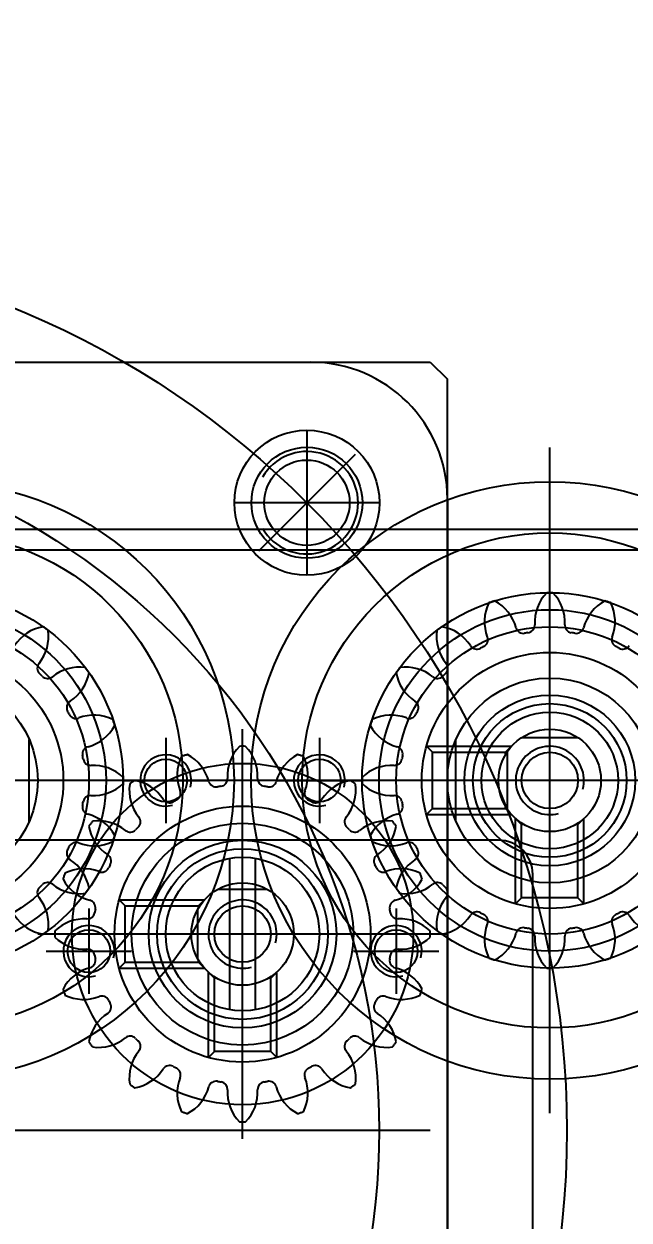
# Model space of a CAD drawing. Header units: inches. Extents: x 0 to 77285, y -118 to 40065.
# Drawn here: x 16948.8 to 16984.3, y 25655.3 to 25725.4 of the extents above; entities that cross this region are included whole.
import ezdxf

# ---------------------------------------------------------------- set-up
doc = ezdxf.new("R2010")
doc.units = ezdxf.units.IN
doc.header["$LTSCALE"] = 5
doc.header["$MEASUREMENT"] = 0
doc.layers.add('A', color=8, linetype='Continuous')
doc.styles.add('SCI', font='')
doc.styles.get('SCI').set_extended_font_data('Gulim')
doc.dimstyles.new('SCH', dxfattribs={"dimtxt": 2.5, "dimasz": 2, "dimexe": 1.25, "dimexo": 0.625, "dimtad": 1, "dimdec": 8, "dimtxsty": 'SCI', "dimcen": 2.5, "dimclrd": 4, "dimclre": 4, "dimclrt": 7, "dimadec": 8, "dimazin": 2, "dimtfac": 1, "dimtdec": 8, "dimtmove": 0, "dimatfit": 3, "dimfxl": 1, "dimarcsym": 0})

# ---------------------------------------------------------------- blocks, each defined once
blk = doc.blocks.new('A$Cc399747e')
for p, q in [((309.797, 660), (309.797, 572)), ((309.797, 586), (309.797, 653)), ((310.797, 616), (398.797, 616)), ((321.797, 616.5), (321.797, 592.5)), ((303.797, 615), (303.797, 576)), ((319.797, 611.729), (319.797, 606.736)), ((319.797, 611.729), (320.147, 611.379)), ((320.147, 611.379), (323.447, 611.379)), ((320.147, 611.379), (320.147, 607.086)), ((323.797, 611.729), (323.447, 611.379)), ((323.447, 611.379), (323.447, 607.086)), ((323.797, 611.729), (323.797, 606.736)), ((321.797, 610), (321.797, 599)), ((321.047, 608.937), (321.047, 600.063)), ((322.547, 608.937), (322.547, 600.063)), ((303.797, 607.5), (303.797, 583.5)), ((320.147, 607.086), (319.797, 606.736)), ((320.147, 607.086), (320.277, 607.086)), ((323.318, 607.086), (323.447, 607.086)), ((323.447, 607.086), (323.797, 606.736)), ((329.026, 606.5), (324.033, 606.5)), ((324.383, 606.15), (324.033, 606.5)), ((329.026, 606.5), (328.676, 606.15)), ((324.383, 606.15), (324.383, 606.021)), ((328.676, 606.15), (324.383, 606.15)), ((324.438, 603.077), (324.438, 605.923)), ((328.676, 606.15), (328.676, 602.85)), ((309.797, 604.5), (333.797, 604.5)), ((316.297, 604.5), (327.297, 604.5)), ((301.797, 602.729), (301.797, 597.736)), ((301.797, 602.729), (302.147, 602.379)), ((305.797, 602.729), (305.447, 602.379)), ((305.797, 602.729), (305.797, 597.736)), ((324.383, 602.85), (324.033, 602.5)), ((324.383, 602.979), (324.383, 602.85)), ((328.676, 602.85), (324.383, 602.85)), ((329.026, 602.5), (328.676, 602.85)), ((302.147, 602.379), (305.447, 602.379)), ((302.147, 602.379), (302.147, 598.086)), ((305.447, 602.379), (305.447, 598.086)), ((329.026, 602.5), (324.033, 602.5)), ((323.22, 601.859), (320.374, 601.859)), ((302.147, 598.086), (301.797, 597.736)), ((302.147, 598.086), (302.277, 598.086)), ((305.318, 598.086), (305.447, 598.086)), ((305.447, 598.086), (305.797, 597.736)), ((309.297, 597.898), (309.297, 593.102)), ((334.297, 597.898), (334.297, 593.102)), ((311.026, 597.5), (306.033, 597.5)), ((306.383, 597.15), (306.033, 597.5)), ((306.298, 593.843), (306.298, 597.157)), ((306.383, 597.15), (306.383, 597.021)), ((310.676, 597.15), (306.383, 597.15)), ((311.026, 597.5), (310.676, 597.15)), ((310.676, 597.15), (310.676, 593.85)), ((284.297, 595.5), (323.297, 595.5)), ((291.797, 595.5), (315.797, 595.5)), ((320.297, 595.5), (359.297, 595.5)), ((327.797, 595.5), (351.797, 595.5)), ((306.383, 593.85), (306.033, 593.5)), ((306.383, 593.979), (306.383, 593.85)), ((310.676, 593.85), (306.383, 593.85)), ((311.026, 593.5), (310.676, 593.85)), ((302.14, 592.999), (305.454, 592.999)), ((311.026, 593.5), (306.033, 593.5)), ((309.797, 579), (309.797, 586)), ((318.027, 574.98), (318.027, 583.48)), ((315.199, 576.402), (320.856, 582.059)), ((313.777, 579.23), (322.277, 579.23)), ((310.797, 571), (309.797, 572)), ((398.797, 571), (310.797, 571)), ((391.797, 571), (317.797, 571))]:
    blk.add_line(p, q)
at = {"ltscale": 3}
for p, q in [((304.797, 651.8), (304.797, 601)), ((321.797, 612), (321.797, 597)), ((303.797, 608.5), (303.797, 582.5)), ((312.797, 603), (312.797, 608)), ((330.797, 603), (330.797, 608)), ((315.297, 605.5), (310.297, 605.5)), ((333.297, 605.5), (328.297, 605.5)), ((314.297, 604.5), (329.297, 604.5)), ((306.797, 599), (402.797, 599)), ((317.297, 593), (317.297, 598)), ((326.297, 593), (326.297, 598)), ((290.797, 595.5), (316.797, 595.5)), ((319.797, 595.5), (314.797, 595.5)), ((328.797, 595.5), (323.797, 595.5)), ((326.797, 595.5), (352.797, 595.5)), ((213.797, 582), (1040.797, 582)), ((213.797, 582), (1040.797, 582)), ((213.797, 580.8), (1040.797, 580.8))]:
    blk.add_line(p, q, dxfattribs=at)
for centre, radius in [((354.797, 616), 52.001), ((354.797, 616), 52.001), ((354.797, 616), 41), ((321.797, 604.5), 10), ((303.797, 595.5), 17.5), ((339.797, 595.5), 17.5), ((321.797, 604.5), 7.5), ((303.797, 595.5), 14.5), ((339.797, 595.5), 14.5), ((321.797, 604.5), 5), ((321.797, 604.5), 4.5), ((321.797, 604.5), 4.5), ((321.797, 604.5), 3), ((321.797, 604.5), 3), ((303.797, 595.5), 10), ((321.797, 604.5), 1.65), ((339.797, 595.5), 10), ((303.797, 595.5), 7.5), ((339.797, 595.5), 7.5), ((303.797, 595.5), 6), ((339.797, 595.5), 6), ((303.797, 595.5), 5), ((303.797, 595.5), 4.5), ((303.797, 595.5), 4), ((303.797, 595.5), 3), ((303.797, 595.5), 3), ((303.797, 595.5), 1.65), ((318.027, 579.23), 4.25), ((318.027, 579.23), 3.25), ((318.027, 579.23), 2.5)]:
    blk.add_circle(centre, radius)
for centre, radius in [((321.797, 604.5), 6.5), ((321.797, 604.5), 5.5), ((303.797, 595.5), 11), ((312.797, 605.5), 1.25), ((339.797, 595.5), 11), ((330.797, 605.5), 1.25), ((303.797, 595.5), 9), ((339.797, 595.5), 9), ((317.297, 595.5), 1.25), ((326.297, 595.5), 1.25)]:
    blk.add_circle(centre, radius, dxfattribs=at)
for centre, radius, start, end in [((323.409, 613.758), 2.5, 135.86546, 183.15785), ((321.797, 604.5), 11, 90, 90.94936), ((321.797, 604.5), 11, 89.05064, 90), ((320.185, 613.758), 2.5, 356.84215, 44.13454), ((320.47, 613.803), 2.5, 153.86546, 201.15785), ((321.797, 604.5), 11, 108, 108.94936), ((321.797, 604.5), 11, 107.05064, 108), ((317.403, 612.806), 2.5, 14.84215, 62.13454), ((326.191, 612.806), 2.5, 117.86546, 165.15785), ((321.797, 604.5), 11, 72, 72.94936), ((321.797, 604.5), 11, 71.05064, 72), ((323.125, 613.803), 2.5, 338.84215, 26.13454), ((317.66, 612.937), 2.5, 171.86546, 219.15785), ((321.797, 604.5), 11, 126, 126.94936), ((321.797, 604.5), 11, 125.05064, 126), ((315.052, 611.042), 2.5, 32.84215, 80.13454), ((320.247, 613.56), 0.442, 194.84215, 279.71096), ((320.472, 613.596), 0.442, 278.28904, 3.15785), ((323.122, 613.596), 0.442, 176.84215, 261.71096), ((323.348, 613.56), 0.442, 260.28904, 345.15785), ((328.543, 611.042), 2.5, 99.86546, 147.15785), ((325.935, 612.937), 2.5, 320.84215, 8.13454), ((321.797, 604.5), 11, 54, 54.94936), ((321.797, 604.5), 11, 53.05064, 54), ((317.726, 612.741), 0.442, 296.28904, 21.15785), ((321.797, 604.5), 8.75, 99, 99.71096), ((321.797, 604.5), 8.75, 98.28904, 99), ((321.797, 604.5), 8.75, 81, 81.71096), ((321.797, 604.5), 8.75, 80.28904, 81), ((325.868, 612.741), 0.442, 158.84215, 243.71096), ((317.523, 612.637), 0.442, 212.84215, 297.71096), ((321.797, 604.5), 8.75, 117, 117.71096), ((321.797, 604.5), 8.75, 116.28904, 117), ((321.797, 604.5), 8.75, 63, 63.71096), ((321.797, 604.5), 8.75, 62.28904, 63), ((326.071, 612.637), 0.442, 242.28904, 327.15785), ((321.797, 604.5), 11, 143.05064, 144), ((313.36, 608.637), 2.5, 50.84215, 98.13454), ((315.379, 611.08), 0.442, 314.28904, 39.15785), ((328.215, 611.08), 0.442, 140.84215, 225.71096), ((330.234, 608.637), 2.5, 81.86546, 129.15785), ((321.797, 604.5), 11, 36, 36.94936), ((321.797, 604.5), 11, 144, 144.94936), ((315.255, 611.246), 2.5, 189.86546, 237.15785), ((315.218, 610.918), 0.442, 230.84215, 315.71096), ((321.797, 604.5), 8.75, 135, 135.71096), ((321.797, 604.5), 8.75, 134.28904, 135), ((321.797, 604.5), 8.75, 45, 45.71096), ((321.797, 604.5), 8.75, 44.28904, 45), ((328.377, 610.918), 0.442, 224.28904, 309.15785), ((328.339, 611.246), 2.5, 302.84215, 350.13454), ((321.797, 604.5), 11, 35.05064, 36), ((313.66, 608.774), 0.442, 332.28904, 57.15785), ((329.935, 608.774), 0.442, 122.84215, 207.71096), ((312.495, 605.828), 2.5, 68.84215, 116.13454), ((313.556, 608.571), 0.442, 248.84215, 333.71096), ((321.797, 604.5), 8.75, 153, 153.71096), ((321.797, 604.5), 8.75, 152.28904, 153), ((321.797, 604.5), 8.75, 27, 27.71096), ((321.797, 604.5), 8.75, 26.28904, 27), ((330.038, 608.571), 0.442, 206.28904, 291.15785), ((331.1, 605.828), 2.5, 63.86546, 111.15785), ((321.797, 604.5), 11, 162, 162.94936), ((313.491, 608.894), 2.5, 207.86546, 255.15785), ((321.797, 604.5), 11, 161.05064, 162), ((330.104, 608.894), 2.5, 284.84215, 332.13454), ((321.797, 604.5), 11, 18, 18.94936), ((321.797, 604.5), 11, 17.05064, 18), ((305.409, 604.758), 2.5, 135.86546, 183.15785), ((303.797, 595.5), 11, 90, 90.94936), ((303.797, 595.5), 11, 89.05064, 90), ((302.185, 604.758), 2.5, 356.84215, 44.13454), ((312.737, 606.051), 0.442, 350.28904, 75.15785), ((321.797, 604.5), 2, 165, 105), ((330.857, 606.051), 0.442, 104.84215, 189.71096), ((302.47, 604.803), 2.5, 153.86546, 201.15785), ((303.797, 595.5), 11, 108, 108.94936), ((303.797, 595.5), 11, 107.05064, 108), ((299.403, 603.806), 2.5, 14.84215, 62.13454), ((308.191, 603.806), 2.5, 117.86546, 165.15785), ((303.797, 595.5), 11, 72, 72.94936), ((303.797, 595.5), 11, 71.05064, 72), ((305.125, 604.803), 2.5, 338.84215, 26.13454), ((312.702, 605.825), 0.442, 266.84215, 351.71096), ((321.797, 604.5), 8.75, 171, 171.71096), ((321.797, 604.5), 8.75, 170.28904, 171), ((321.797, 604.5), 8.75, 9, 9.71096), ((321.797, 604.5), 8.75, 8.28904, 9), ((330.893, 605.825), 0.442, 188.28904, 273.15785), ((312.54, 602.888), 2.5, 86.84215, 134.13454), ((331.055, 602.888), 2.5, 45.86546, 93.15785), ((297.052, 602.042), 2.5, 32.84215, 80.13454), ((302.247, 604.56), 0.442, 194.84215, 279.71096), ((303.797, 595.5), 8.75, 99, 99.71096), ((303.797, 595.5), 8.75, 98.28904, 99), ((302.472, 604.596), 0.442, 278.28904, 3.15785), ((305.122, 604.596), 0.442, 176.84215, 261.71096), ((303.797, 595.5), 8.75, 81, 81.71096), ((303.797, 595.5), 8.75, 80.28904, 81), ((305.348, 604.56), 0.442, 260.28904, 345.15785), ((310.543, 602.042), 2.5, 99.86546, 147.15785), ((307.935, 603.937), 2.5, 320.84215, 8.13454), ((303.797, 595.5), 11, 54, 54.94936), ((303.797, 595.5), 11, 53.05064, 54), ((321.797, 604.5), 11, 179.05064, 180), ((321.797, 604.5), 11, 180, 180.94936), ((312.54, 606.112), 2.5, 225.86546, 273.15785), ((331.055, 606.112), 2.5, 266.84215, 314.13454), ((321.797, 604.5), 11, 360, 0.94936), ((321.797, 604.5), 11, 359.05064, 0), ((335.66, 603.937), 2.5, 171.86546, 219.15785), ((339.797, 595.5), 11, 126, 126.94936), ((339.797, 595.5), 11, 125.05064, 126), ((333.052, 602.042), 2.5, 32.84215, 80.13454), ((299.523, 603.637), 0.442, 212.84215, 297.71096), ((299.726, 603.741), 0.442, 296.28904, 21.15785), ((307.868, 603.741), 0.442, 158.84215, 243.71096), ((308.071, 603.637), 0.442, 242.28904, 327.15785), ((312.702, 603.175), 0.442, 8.28904, 93.15785), ((330.893, 603.175), 0.442, 86.84215, 171.71096), ((303.797, 595.5), 8.75, 117, 117.71096), ((303.797, 595.5), 8.75, 116.28904, 117), ((303.797, 595.5), 8.75, 63, 63.71096), ((303.797, 595.5), 8.75, 62.28904, 63), ((312.737, 602.95), 0.442, 284.84215, 9.71096), ((321.797, 604.5), 8.75, 188.28904, 189), ((321.797, 604.5), 8.75, 189, 189.71096), ((330.857, 602.95), 0.442, 170.28904, 255.15785), ((321.797, 604.5), 8.75, 350.28904, 351), ((321.797, 604.5), 8.75, 351, 351.71096), ((310.215, 602.08), 0.442, 140.84215, 225.71096), ((312.234, 599.637), 2.5, 81.86546, 129.15785), ((313.491, 600.106), 2.5, 104.84215, 152.13454), ((303.797, 595.5), 11, 36, 36.94936), ((303.797, 595.5), 11, 35.05064, 36), ((330.104, 600.106), 2.5, 27.86546, 75.15785), ((339.797, 595.5), 11, 144, 144.94936), ((339.797, 595.5), 11, 143.05064, 144), ((331.36, 599.637), 2.5, 50.84215, 98.13454), ((333.379, 602.08), 0.442, 314.28904, 39.15785), ((303.797, 595.5), 8.75, 45, 45.71096), ((303.797, 595.5), 8.75, 44.28904, 45), ((310.377, 601.918), 0.442, 224.28904, 309.15785), ((321.797, 604.5), 11, 197.05064, 198), ((310.339, 602.246), 2.5, 302.84215, 350.13454), ((333.255, 602.246), 2.5, 189.86546, 237.15785), ((321.797, 604.5), 11, 342, 342.94936), ((333.218, 601.918), 0.442, 230.84215, 315.71096), ((339.797, 595.5), 8.75, 135, 135.71096), ((339.797, 595.5), 8.75, 134.28904, 135), ((321.797, 604.5), 11, 198, 198.94936), ((312.495, 603.172), 2.5, 243.86546, 291.15785), ((313.556, 600.429), 0.442, 26.28904, 111.15785), ((321.797, 604.5), 8.75, 206.28904, 207), ((321.797, 604.5), 8.75, 333, 333.71096), ((330.038, 600.429), 0.442, 68.84215, 153.71096), ((331.1, 603.172), 2.5, 248.84215, 296.13454), ((321.797, 604.5), 11, 341.05064, 342), ((311.935, 599.774), 0.442, 122.84215, 207.71096), ((315.255, 597.754), 2.5, 122.84215, 170.13454), ((313.66, 600.226), 0.442, 302.84215, 27.71096), ((321.797, 604.5), 8.75, 207, 207.71096), ((329.935, 600.226), 0.442, 152.28904, 237.15785), ((321.797, 604.5), 8.75, 332.28904, 333), ((328.339, 597.754), 2.5, 9.86546, 57.15785), ((331.66, 599.774), 0.442, 332.28904, 57.15785), ((303.797, 595.5), 8.75, 27, 27.71096), ((303.797, 595.5), 8.75, 26.28904, 27), ((312.038, 599.571), 0.442, 206.28904, 291.15785), ((313.1, 596.828), 2.5, 63.86546, 111.15785), ((330.495, 596.828), 2.5, 68.84215, 116.13454), ((331.556, 599.571), 0.442, 248.84215, 333.71096), ((339.797, 595.5), 8.75, 153, 153.71096), ((339.797, 595.5), 8.75, 152.28904, 153), ((312.104, 599.894), 2.5, 284.84215, 332.13454), ((303.797, 595.5), 11, 18, 18.94936), ((303.797, 595.5), 11, 17.05064, 18), ((315.218, 598.082), 0.442, 44.28904, 129.15785), ((328.377, 598.082), 0.442, 50.84215, 135.71096), ((339.797, 595.5), 11, 162, 162.94936), ((331.491, 599.894), 2.5, 207.86546, 255.15785), ((339.797, 595.5), 11, 161.05064, 162), ((321.797, 604.5), 11, 215.05064, 216), ((321.797, 604.5), 11, 216, 216.94936), ((313.36, 600.363), 2.5, 261.86546, 309.15785), ((321.797, 604.5), 8.75, 224.28904, 225), ((321.797, 604.5), 8.75, 225, 225.71096), ((315.379, 597.921), 0.442, 320.84215, 45.71096), ((328.215, 597.921), 0.442, 134.28904, 219.15785), ((321.797, 604.5), 8.75, 314.28904, 315), ((321.797, 604.5), 8.75, 315, 315.71096), ((330.234, 600.363), 2.5, 230.84215, 278.13454), ((321.797, 604.5), 11, 323.05064, 324), ((321.797, 604.5), 11, 324, 324.94936), ((303.797, 595.5), 2, 165, 105), ((312.857, 597.051), 0.442, 104.84215, 189.71096), ((317.66, 596.063), 2.5, 140.84215, 188.13454), ((325.935, 596.063), 2.5, 351.86546, 39.15785), ((330.737, 597.051), 0.442, 350.28904, 75.15785), ((303.797, 595.5), 8.75, 9, 9.71096), ((303.797, 595.5), 8.75, 8.28904, 9), ((312.893, 596.825), 0.442, 188.28904, 273.15785), ((313.055, 593.888), 2.5, 45.86546, 93.15785), ((315.052, 597.958), 2.5, 279.86546, 327.15785), ((317.523, 596.363), 0.442, 62.28904, 147.15785), ((321.797, 604.5), 8.75, 242.28904, 243), ((321.797, 604.5), 8.75, 243, 243.71096), ((317.726, 596.259), 0.442, 338.84215, 63.71096), ((325.868, 596.259), 0.442, 116.28904, 201.15785), ((321.797, 604.5), 8.75, 296.28904, 297), ((321.797, 604.5), 8.75, 297, 297.71096), ((326.071, 596.363), 0.442, 32.84215, 117.71096), ((328.543, 597.958), 2.5, 212.84215, 260.13454), ((330.54, 593.888), 2.5, 86.84215, 134.13454), ((330.702, 596.825), 0.442, 266.84215, 351.71096), ((339.797, 595.5), 8.75, 171, 171.71096), ((339.797, 595.5), 8.75, 170.28904, 171), ((303.797, 595.5), 11, 360, 0.94936), ((321.797, 604.5), 11, 233.05064, 234), ((320.47, 595.197), 2.5, 158.84215, 206.13454), ((320.247, 595.44), 0.442, 80.28904, 165.15785), ((321.797, 604.5), 8.75, 260.28904, 261), ((321.797, 604.5), 8.75, 261, 261.71096), ((320.472, 595.405), 0.442, 356.84215, 81.71096), ((323.122, 595.405), 0.442, 98.28904, 183.15785), ((321.797, 604.5), 8.75, 278.28904, 279), ((321.797, 604.5), 8.75, 279, 279.71096), ((323.348, 595.44), 0.442, 14.84215, 99.71096), ((323.125, 595.197), 2.5, 333.86546, 21.15785), ((321.797, 604.5), 11, 306, 306.94936), ((339.797, 595.5), 11, 179.05064, 180), ((313.055, 597.112), 2.5, 266.84215, 314.13454), ((303.797, 595.5), 11, 359.05064, 0), ((321.797, 604.5), 11, 234, 234.94936), ((317.403, 596.194), 2.5, 297.86546, 345.15785), ((323.409, 595.242), 2.5, 176.84215, 224.13454), ((320.185, 595.242), 2.5, 315.86546, 3.15785), ((326.191, 596.194), 2.5, 194.84215, 242.13454), ((321.797, 604.5), 11, 305.05064, 306), ((339.797, 595.5), 11, 180, 180.94936), ((330.54, 597.112), 2.5, 225.86546, 273.15785), ((312.893, 594.175), 0.442, 86.84215, 171.71096), ((330.702, 594.175), 0.442, 8.28904, 93.15785), ((312.857, 593.95), 0.442, 170.28904, 255.15785), ((303.797, 595.5), 8.75, 350.28904, 351), ((303.797, 595.5), 8.75, 351, 351.71096), ((321.797, 604.5), 11, 251.05064, 252), ((321.797, 604.5), 11, 252, 252.94936), ((321.797, 604.5), 11, 287.05064, 288), ((321.797, 604.5), 11, 288, 288.94936), ((330.737, 593.95), 0.442, 284.84215, 9.71096), ((339.797, 595.5), 8.75, 188.28904, 189), ((339.797, 595.5), 8.75, 189, 189.71096), ((312.104, 591.106), 2.5, 27.86546, 75.15785), ((321.797, 604.5), 11, 269.05064, 270), ((321.797, 604.5), 11, 270, 270.94936), ((331.491, 591.106), 2.5, 104.84215, 152.13454), ((303.797, 595.5), 11, 342, 342.94936), ((339.797, 595.5), 11, 197.05064, 198), ((303.797, 595.5), 8.75, 332.28904, 333), ((303.797, 595.5), 8.75, 333, 333.71096), ((312.038, 591.429), 0.442, 68.84215, 153.71096), ((313.1, 594.172), 2.5, 248.84215, 296.13454), ((303.797, 595.5), 11, 341.05064, 342), ((339.797, 595.5), 11, 198, 198.94936), ((330.495, 594.172), 2.5, 243.86546, 291.15785), ((331.556, 591.429), 0.442, 26.28904, 111.15785), ((339.797, 595.5), 8.75, 206.28904, 207), ((339.797, 595.5), 8.75, 207, 207.71096), ((311.935, 591.226), 0.442, 152.28904, 237.15785), ((310.339, 588.754), 2.5, 9.86546, 57.15785), ((333.255, 588.754), 2.5, 122.84215, 170.13454), ((331.66, 591.226), 0.442, 302.84215, 27.71096), ((303.797, 595.5), 8.75, 315, 315.71096), ((310.377, 589.082), 0.442, 50.84215, 135.71096), ((312.234, 591.363), 2.5, 230.84215, 278.13454), ((331.36, 591.363), 2.5, 261.86546, 309.15785), ((333.218, 589.082), 0.442, 44.28904, 129.15785), ((339.797, 595.5), 8.75, 224.28904, 225), ((310.215, 588.921), 0.442, 134.28904, 219.15785), ((307.935, 587.063), 2.5, 351.86546, 39.15785), ((303.797, 595.5), 8.75, 314.28904, 315), ((303.797, 595.5), 11, 323.05064, 324), ((303.797, 595.5), 11, 324, 324.94936), ((339.797, 595.5), 11, 215.05064, 216), ((339.797, 595.5), 11, 216, 216.94936), ((335.66, 587.063), 2.5, 140.84215, 188.13454), ((339.797, 595.5), 8.75, 225, 225.71096), ((333.379, 588.921), 0.442, 320.84215, 45.71096), ((299.523, 587.363), 0.442, 62.28904, 147.15785), ((303.797, 595.5), 8.75, 242.28904, 243), ((303.797, 595.5), 8.75, 243, 243.71096), ((299.726, 587.259), 0.442, 338.84215, 63.71096), ((307.868, 587.259), 0.442, 116.28904, 201.15785), ((303.797, 595.5), 8.75, 296.28904, 297), ((303.797, 595.5), 8.75, 297, 297.71096), ((308.071, 587.363), 0.442, 32.84215, 117.71096), ((310.543, 588.958), 2.5, 212.84215, 260.13454), ((333.052, 588.958), 2.5, 279.86546, 327.15785), ((302.47, 586.197), 2.5, 158.84215, 206.13454), ((299.403, 587.194), 2.5, 297.86546, 345.15785), ((302.247, 586.44), 0.442, 80.28904, 165.15785), ((303.797, 595.5), 8.75, 260.28904, 261), ((303.797, 595.5), 8.75, 261, 261.71096), ((302.472, 586.405), 0.442, 356.84215, 81.71096), ((305.122, 586.405), 0.442, 98.28904, 183.15785), ((303.797, 595.5), 8.75, 278.28904, 279), ((303.797, 595.5), 8.75, 279, 279.71096), ((305.348, 586.44), 0.442, 14.84215, 99.71096), ((308.191, 587.194), 2.5, 194.84215, 242.13454), ((305.125, 586.197), 2.5, 333.86546, 21.15785), ((303.797, 595.5), 11, 305.05064, 306), ((303.797, 595.5), 11, 306, 306.94936), ((339.797, 595.5), 11, 233.05064, 234), ((339.797, 595.5), 11, 234, 234.94936), ((305.409, 586.242), 2.5, 176.84215, 224.13454), ((302.185, 586.242), 2.5, 315.86546, 3.15785), ((303.797, 595.5), 11, 251.05064, 252), ((303.797, 595.5), 11, 252, 252.94936), ((303.797, 595.5), 11, 269.05064, 270), ((303.797, 595.5), 11, 270, 270.94936), ((303.797, 595.5), 11, 287.05064, 288), ((303.797, 595.5), 11, 288, 288.94936), ((318.027, 579.23), 3, 30, 330), ((317.797, 579), 8, 180, 270)]:
    blk.add_arc(centre, radius, start, end)
for centre, radius, start, end in [((312.797, 605.5), 1.5, 165, 105), ((330.797, 605.5), 1.5, 165, 105), ((306.797, 601), 2, 180, 270), ((317.297, 595.5), 1.5, 165, 105), ((326.297, 595.5), 1.5, 165, 105)]:
    blk.add_arc(centre, radius, start, end, dxfattribs=at)
blk = doc.blocks.new('*D366')
at = {"color": 4, "lineweight": -2, "transparency": 16777216}
for p, q in [((12554.65, 23925.55), (12554.65, 28076.143)), ((17979.65, 23925.05), (17979.65, 28076.143)), ((12714.65, 27976.143), (17819.65, 27976.143))]:
    blk.add_line(p, q, dxfattribs=at)
at = {"color": 4, "transparency": 16777216}
for points in [[(12714.65, 28002.81), (12714.65, 27949.477), (12554.65, 27976.143)], [(17819.65, 28002.81), (17819.65, 27949.477), (17979.65, 27976.143)]]:
    blk.add_solid(points, dxfattribs=at)
at = {"layer": 'Defpoints', "color": 0, "transparency": 16777216}
for p in [(17979.65, 27976.143), (12554.65, 23875.55), (17979.65, 23875.05)]:
    blk.add_point(p, dxfattribs=at)
at = {"color": 7, "transparency": 16777216, "insert": (15267.15, 28128.806), "char_height": 200, "attachment_point": 5, "style": 'SCI'}
blk.add_mtext('5425', dxfattribs=at)
blk = doc.blocks.new('*D367')
at = {"color": 4, "lineweight": -2, "transparency": 16777216}
for p, q in [((12554.65, 23925.55), (12554.65, 29140.675)), ((21064.65, 23433.05), (21064.65, 29140.675)), ((12714.65, 29040.675), (20904.65, 29040.675))]:
    blk.add_line(p, q, dxfattribs=at)
at = {"color": 4, "transparency": 16777216}
for points in [[(12714.65, 29067.342), (12714.65, 29014.009), (12554.65, 29040.675)], [(20904.65, 29067.342), (20904.65, 29014.009), (21064.65, 29040.675)]]:
    blk.add_solid(points, dxfattribs=at)
at = {"layer": 'Defpoints', "color": 0, "transparency": 16777216}
for p in [(21064.65, 29040.675), (12554.65, 23875.55), (21064.65, 23383.05)]:
    blk.add_point(p, dxfattribs=at)
at = {"color": 7, "transparency": 16777216, "insert": (16809.65, 29193.472), "char_height": 200, "attachment_point": 5, "style": 'SCI'}
blk.add_mtext('8510', dxfattribs=at)
blk = doc.blocks.new('*D374')
at = {"color": 4, "lineweight": -2, "transparency": 16777216}
for p, q in [((12554.65, 23925.55), (12554.65, 30215.876)), ((37924.65, 23433.05), (37924.65, 30215.876)), ((12714.65, 30115.876), (37764.65, 30115.876))]:
    blk.add_line(p, q, dxfattribs=at)
at = {"color": 4, "transparency": 16777216}
for points in [[(12714.65, 30142.543), (12714.65, 30089.21), (12554.65, 30115.876)], [(37764.65, 30142.543), (37764.65, 30089.21), (37924.65, 30115.876)]]:
    blk.add_solid(points, dxfattribs=at)
at = {"layer": 'Defpoints', "color": 0, "transparency": 16777216}
for p in [(37924.65, 30115.876), (12554.65, 23875.55), (37924.65, 23383.05)]:
    blk.add_point(p, dxfattribs=at)
at = {"color": 7, "transparency": 16777216, "insert": (25239.65, 30268.539), "char_height": 200, "attachment_point": 5, "style": 'SCI'}
blk.add_mtext('25370', dxfattribs=at)

msp = doc.modelspace()

# ---------------------------------------------------------------- block references
at = {"layer": 'A', "rotation": 180}
msp.add_blockref('A$Cc399747e', (17283.44187244, 26276.55060516), dxfattribs=at)

# ---------------------------------------------------------------- dimensions: what is measured, and where the dimension line sits
for base, p2, picture, middle in [((37924.649780898, 30115.8761734788), (37924.649780898, 23383.0504762948), '*D374', (25239.649780898, 30268.5392893244)), ((21064.649780898, 29040.6754827387), (21064.649780898, 23383.0504762948), '*D367', (16809.649780898, 29193.4717543765)), ((17979.649780898, 27976.1433020648), (17979.649780898, 23875.0504762948), '*D366', (15267.149780898, 28128.8064179103))]:
    dim = msp.add_linear_dim(base=base, p1=(12554.649780898, 23875.5504762968), p2=p2, dimstyle='SCH', override={"dimscale": 80})
    dim.commit()
    dim.dimension.update_dxf_attribs({"geometry": picture, "text_midpoint": middle})

doc.saveas('drawing.dxf')
